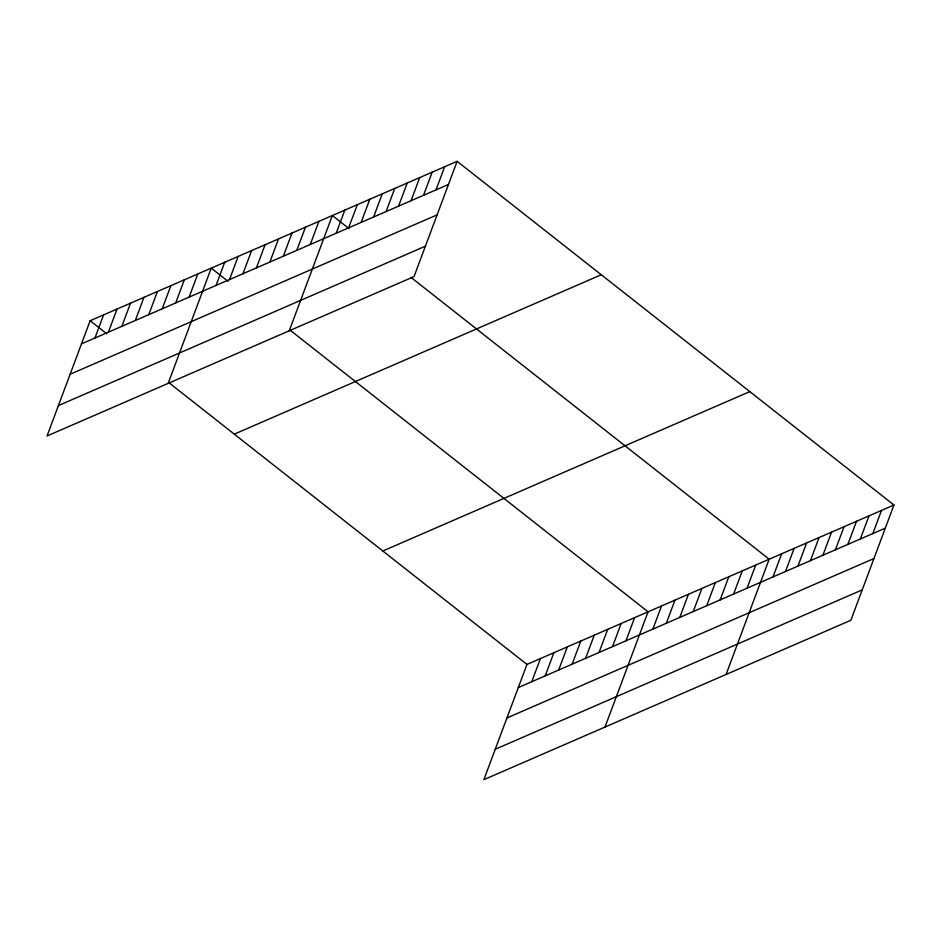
<?xml version="1.0" encoding="UTF-8"?>
<svg xmlns="http://www.w3.org/2000/svg" width="941" height="941" viewBox="0 0 941 941"><rect width="100%" height="100%" fill="white"/><g stroke="black" fill="none" stroke-linecap="round" stroke-linejoin="round"><path stroke-width="1.41" d="M457.126 161.334L90.136 320.728L47.05 435.977L414.04 276.583L457.126 161.334L893.95 505.023L850.864 620.272L483.874 779.666L526.96 664.417L893.95 505.023M94.947 338.019L103.592 314.882M108.403 332.173L117.049 309.036M121.859 326.339L130.505 303.19M135.316 320.493L143.961 297.356M148.772 314.647L157.418 291.51M162.228 308.801L170.874 285.664M175.685 302.955L184.33 279.818M189.141 297.109L197.786 273.972M168.157 383.375L211.243 268.126L227.875 281.218M216.054 285.429L224.699 262.28M229.51 279.583L238.155 256.434M242.966 273.737L251.612 250.6M256.423 267.891L265.068 244.754M269.879 262.045L278.524 238.908M283.335 256.199L291.981 233.062M296.791 250.353L305.437 227.216M310.248 244.507L318.893 221.37M289.263 330.773L332.349 215.524L348.982 228.616M336.184 233.25L344.829 210.114M348.652 227.828L357.309 204.691M361.132 222.405L369.789 199.269M373.612 216.995L382.258 193.846M386.092 211.572L394.738 188.435M398.572 206.15L407.218 183.013M411.041 200.727L419.698 177.59M423.521 195.316L432.178 172.168M436.001 189.894L444.646 166.757M531.771 681.707L540.416 658.571M545.227 675.861L553.873 652.725M558.683 670.016L567.329 646.879M572.14 664.181L580.785 641.033M585.596 658.335L594.241 635.187M599.052 652.489L607.698 629.353M612.509 646.643L621.154 623.507M625.965 640.797L634.61 617.661M604.981 727.064L648.067 611.815L289.981 330.068M652.878 629.106L661.523 605.969M666.334 623.26L674.979 600.123M679.79 617.425L688.436 594.277M693.246 611.579L701.892 588.443M706.703 605.733L715.348 582.597M720.159 599.888L728.805 576.751M733.615 594.042L742.261 570.905M747.072 588.196L755.717 565.059M726.087 674.462L769.173 559.213L411.076 277.466M772.996 576.939L781.653 553.79M785.476 571.516L794.133 548.38M797.956 566.094L806.602 542.957M810.436 560.671L819.082 537.534M822.916 555.261L831.562 532.124M835.385 549.838L844.042 526.701M847.865 544.416L856.522 521.279M860.345 539.005L868.99 515.856M872.825 533.582L881.47 510.445M81.491 343.865L448.481 184.471M70.128 374.259L437.118 214.866M58.413 405.583L425.403 246.189M234.297 434.142L601.275 274.748M382.811 551.003L749.801 391.609M518.315 687.553L885.293 528.16M506.94 717.948L873.93 558.554M495.237 749.271L862.227 589.878M90.136 320.728L106.768 333.82M168.874 382.669L526.96 664.417"/></g></svg>
